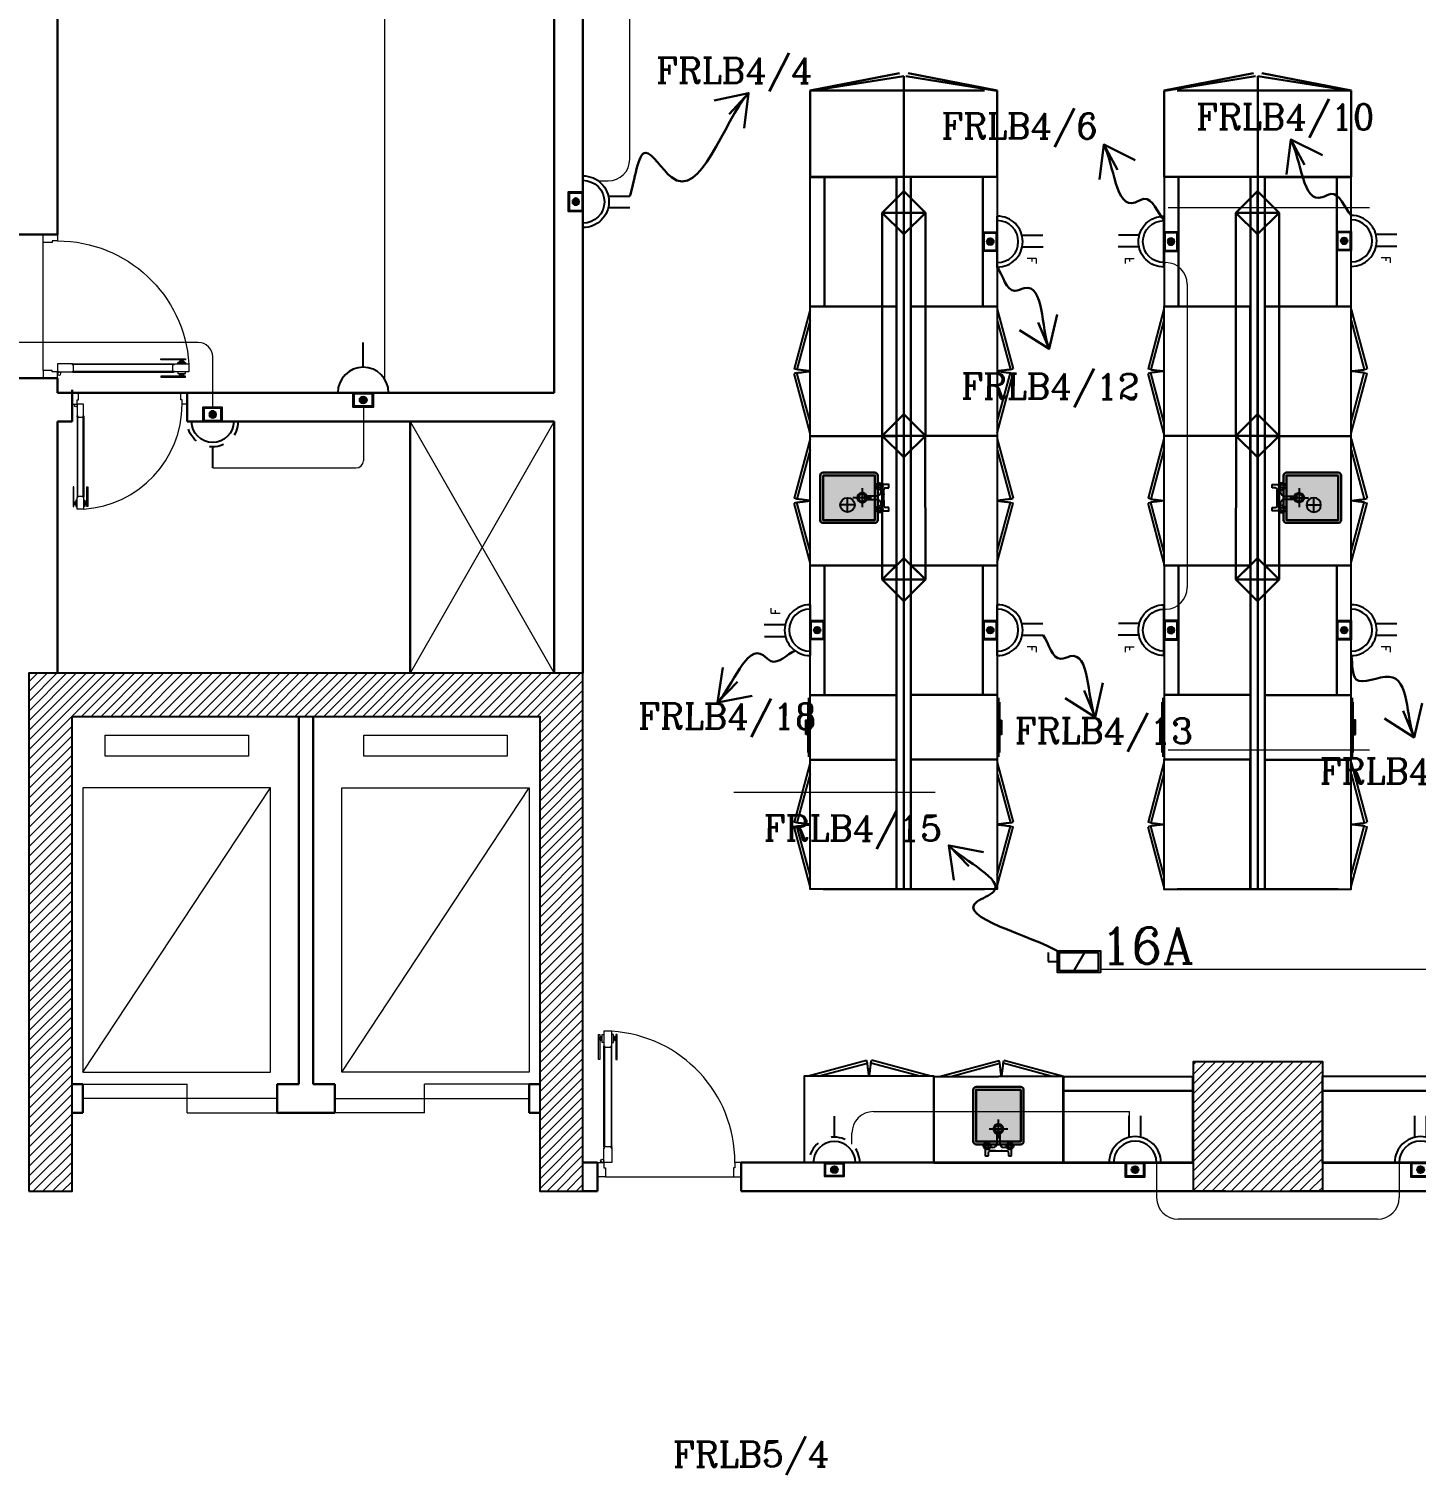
# Model space of a CAD drawing. Extents: x 1315 to 1416, y 473 to 837.
# Drawn here: x 1365.15 to 1374.78, y 785.19 to 795.24 of the extents above; entities that cross this region are included whole.
import ezdxf

# ---------------------------------------------------------------- set-up
doc = ezdxf.new("R2010")
doc.units = 0
doc.header["$MEASUREMENT"] = 0
doc.linetypes.add('ACAD_ISO02W100', pattern=[15, 12, -3])
doc.linetypes.add('DASHED', pattern=[19.05, 12.7, -6.35])
doc.layers.get('0').update_dxf_attribs({"color": 252, "linetype": 'CONTINUOUS', "lineweight": 30})
for name, color, linetype in [('-FUR', 252, 'CONTINUOUS'), ('E-SOCKETS', 6, 'CONTINUOUS'), ('LAYER8', 252, 'CONTINUOUS'), ('SAN', 252, 'CONTINUOUS'), ('WIRING', 4, 'CONTINUOUS')]:
    doc.layers.add(name, color=color, linetype=linetype)
for name, color, linetype, lineweight in [('Column', 252, 'CONTINUOUS', 25), ('DOOR', 252, 'CONTINUOUS', 9), ('elev', 252, 'CONTINUOUS', 9), ('hatch', 252, 'CONTINUOUS', 9), ('PLAN-ELEV', 252, 'CONTINUOUS', 5), ('R-SWTS-DET1', 252, 'CONTINUOUS', 5), ('Socket', 3, 'CONTINUOUS', 15), ('Wall', 252, 'CONTINUOUS', 30), ('WIRRING', 3, 'CONTINUOUS', 5)]:
    doc.layers.add(name, color=color, linetype=linetype, lineweight=lineweight)
doc.styles.add('ARIAL', font='arial.ttf')
doc.styles.add('E80', font='romanc.shx')
doc.dimstyles.new('DIM-100-IN', dxfattribs={"dimtxt": 0.22, "dimasz": 0.1, "dimexe": 0.15, "dimexo": 0.15, "dimgap": 0, "dimtad": 0, "dimrnd": 0.05, "dimzin": 1, "dimdsep": 46, "dimtxsty": 'ARIAL', "dimblk": 'DOT', "dimcen": 0.2, "dimclrd": 256, "dimclre": 256, "dimclrt": 23, "dimadec": 0, "dimazin": 0, "dimtfac": 1, "dimtmove": 2, "dimatfit": 2, "dimldrblk": 'OPEN90', "dimfxl": 0.15, "dimfxlon": 1, "dimtolj": 1, "dimtzin": 0, "dimlwe": -1, "dimarcsym": 0})

# ---------------------------------------------------------------- blocks, each defined once
blk = doc.blocks.new('d8')
at = {"layer": 'DOOR'}
for p, q in [((32.119, -112.748), (32.119, -112.048)), ((32.124, -112.048), (32.124, -112.748)), ((32.171, -112.048), (32.171, -112.748)), ((32.176, -112.748), (32.176, -112.048)), ((32.131, -112.954), (33.02, -112.954))]:
    blk.add_line(p, q, dxfattribs=at)
for points in [[(32.124, -112.043), (32.124, -112.054), (32.171, -112.054), (32.171, -112.043), (32.176, -112.043), (32.176, -111.943), (32.176, -111.943), (32.12, -111.943), (32.12, -112.043)], [(32.092, -112.137), (32.084, -112.137), (32.084, -111.965), (32.092, -111.965)], [(32.103, -111.983), (32.097, -111.983), (32.097, -112.003), (32.103, -112.003)], [(32.192, -111.983), (32.199, -111.983), (32.199, -112.003), (32.192, -112.003)], [(32.204, -112.137), (32.212, -112.137), (32.212, -111.965), (32.204, -111.965)], [(32.124, -112.754), (32.124, -112.743), (32.171, -112.743), (32.171, -112.754), (32.176, -112.754), (32.176, -112.854), (32.176, -112.854), (32.12, -112.854), (32.12, -112.754)], [(32.076, -112.954), (32.076, -112.854), (32.12, -112.854), (32.12, -112.892), (32.131, -112.892), (32.131, -112.954)], [(33.076, -112.954), (33.076, -112.854), (33.031, -112.854), (33.031, -112.892), (33.02, -112.892), (33.02, -112.954)]]:
    blk.add_lwpolyline(points, close=True, dxfattribs=at)
for points in [[(32.092, -111.983, -1), (32.097, -111.983), (32.097, -111.983), (32.097, -112.003), (32.097, -112.003, -1), (32.092, -112.003), (32.092, -112.003)], [(32.124, -112.053), (32.124, -112.053, -1), (32.124, -112.043)], [(32.171, -112.053), (32.171, -112.053, 1), (32.171, -112.043)], [(32.204, -111.983, 1), (32.199, -111.983), (32.199, -111.983), (32.199, -112.003), (32.199, -112.003, 1), (32.204, -112.003), (32.204, -112.003)], [(32.124, -112.743), (32.124, -112.743, 1), (32.124, -112.753)], [(32.171, -112.743), (32.171, -112.743, -1), (32.171, -112.753)]]:
    blk.add_lwpolyline(points, format="xyb", close=True, dxfattribs=at)
for points in [[(32.109, -112.01), (32.103, -112.01), (32.103, -111.976), (32.109, -111.976)], [(32.12, -112.02), (32.109, -112.02), (32.109, -111.965), (32.12, -111.965)], [(32.176, -112.02), (32.187, -112.02), (32.187, -111.965), (32.176, -111.965)], [(32.187, -112.01), (32.192, -112.01), (32.192, -111.976), (32.187, -111.976)]]:
    blk.add_lwpolyline(points, dxfattribs=at)
blk.add_circle((32.109, -112.843), 0.0111, dxfattribs=at)
blk.add_arc((32.118, -112.854), 0.913, 360, 86.3977, dxfattribs=at)
blk = doc.blocks.new('d3')
at = {"layer": 'DOOR'}
for p, q in [((45.662, -61.505), (45.662, -60.806)), ((45.667, -60.806), (45.667, -61.505)), ((45.714, -60.806), (45.714, -61.505)), ((45.719, -61.505), (45.719, -60.806)), ((45.674, -61.711), (46.563, -61.711))]:
    blk.add_line(p, q, dxfattribs=at)
for points in [[(45.667, -60.8), (45.667, -60.811), (45.714, -60.811), (45.714, -60.8), (45.718, -60.8), (45.718, -60.7), (45.718, -60.7), (45.663, -60.7), (45.663, -60.8)], [(45.634, -60.895), (45.626, -60.895), (45.626, -60.722), (45.634, -60.722)], [(45.646, -60.74), (45.64, -60.74), (45.64, -60.76), (45.646, -60.76)], [(45.735, -60.74), (45.741, -60.74), (45.741, -60.76), (45.735, -60.76)], [(45.747, -60.895), (45.755, -60.895), (45.755, -60.722), (45.747, -60.722)], [(45.667, -61.511), (45.667, -61.5), (45.714, -61.5), (45.714, -61.511), (45.718, -61.511), (45.718, -61.611), (45.718, -61.611), (45.663, -61.611), (45.663, -61.511)], [(45.618, -61.711), (45.618, -61.611), (45.663, -61.611), (45.663, -61.649), (45.674, -61.649), (45.674, -61.711)], [(46.618, -61.711), (46.618, -61.611), (46.574, -61.611), (46.574, -61.649), (46.563, -61.649), (46.563, -61.711)]]:
    blk.add_lwpolyline(points, close=True, dxfattribs=at)
for points in [[(45.634, -60.74, -1), (45.64, -60.74), (45.64, -60.74), (45.64, -60.76), (45.64, -60.76, -1), (45.634, -60.76), (45.634, -60.76)], [(45.667, -60.81), (45.667, -60.81, -1), (45.667, -60.801)], [(45.714, -60.81), (45.714, -60.81, 1), (45.714, -60.801)], [(45.747, -60.74, 1), (45.741, -60.74), (45.741, -60.74), (45.741, -60.76), (45.741, -60.76, 1), (45.747, -60.76), (45.747, -60.76)], [(45.667, -61.5), (45.667, -61.5, 1), (45.667, -61.51)], [(45.714, -61.5), (45.714, -61.5, -1), (45.714, -61.51)]]:
    blk.add_lwpolyline(points, format="xyb", close=True, dxfattribs=at)
for points in [[(45.652, -60.767), (45.646, -60.767), (45.646, -60.733), (45.652, -60.733)], [(45.663, -60.778), (45.652, -60.778), (45.652, -60.722), (45.663, -60.722)], [(45.718, -60.778), (45.729, -60.778), (45.729, -60.722), (45.718, -60.722)], [(45.729, -60.767), (45.735, -60.767), (45.735, -60.733), (45.729, -60.733)]]:
    blk.add_lwpolyline(points, dxfattribs=at)
blk.add_circle((45.652, -61.6), 0.0111, dxfattribs=at)
blk.add_arc((45.661, -61.611), 0.913, 360, 86.3977, dxfattribs=at)
blk = doc.blocks.new('ba7es')
at = {"layer": '-FUR', "linetype": 'ACAD_ISO02W100'}
blk.add_line((1323.89, 576.658), (1322.99, 576.658), dxfattribs=at)
for p, q in [((1323.89, 577.258), (1322.99, 577.258)), ((1322.99, 577.258), (1322.99, 576.658)), ((1323.89, 576.658), (1323.89, 577.258)), ((1322.99, 576.658), (1322.99, 576.758)), ((1322.99, 576.758), (1323.89, 576.758))]:
    blk.add_line(p, q)
blk = doc.blocks.new('YY5Y5')
at = {"layer": 'SAN', "color": 1}
for p, q in [((433.83, 542.04), (433.83, 538.56)), ((435.73, 542.41), (434.2, 542.41)), ((435.73, 540.55), (435.73, 542.41)), ((447.16, 542.41), (447.16, 540.55)), ((448.69, 542.41), (447.16, 542.41)), ((449.07, 538.56), (449.07, 542.04)), ((434.16, 537.56), (433.7, 538.02)), ((434.16, 536.15), (433.7, 535.69)), ((435.58, 537.56), (436.04, 538.02)), ((435.58, 536.15), (436.04, 535.69)), ((436.72, 537.65), (438.25, 537.65)), ((446.18, 539.55), (436.73, 539.55)), ((440.5, 535.4), (440.5, 528.74)), ((442.4, 528.74), (442.4, 535.4)), ((443.04, 539.55), (446.16, 539.55)), ((444.65, 537.65), (446.18, 537.65)), ((447.32, 537.56), (446.86, 538.02)), ((447.32, 536.15), (446.86, 535.69)), ((448.74, 537.56), (449.2, 538.02)), ((448.74, 536.15), (449.2, 535.69)), ((440.87, 528.36), (442.03, 528.36))]:
    blk.add_line(p, q, dxfattribs=at)
at = {"layer": 'SAN', "color": 1, "linetype": 'Continuous'}
blk.add_line((439.23, 539.55), (439.86, 539.55), dxfattribs=at)
at = {"layer": 'SAN', "color": 2, "linetype": 'DASHED'}
for points in [[(441.45, 532.42), (441.45, 521.63)], [(436.06, 527.03), (446.84, 527.03)]]:
    blk.add_lwpolyline(points, dxfattribs=at)
at = {"layer": 'SAN', "color": 1}
for centre, radius in [((434.87, 536.85), 2), ((434.87, 536.85), 1), ((434.87, 536.85), 0.8), ((448.03, 536.85), 2), ((448.03, 536.85), 1), ((448.03, 536.85), 0.8)]:
    blk.add_circle(centre, radius, dxfattribs=at)
for centre, radius, start, end in [((434.2, 542.04), 0.375, 90, 180), ((436.73, 540.55), 1, 180, 270), ((446.16, 540.55), 1, 270, 0), ((448.69, 542.04), 0.375, 0, 90), ((438.25, 535.4), 2.25, 0, 90), ((444.65, 535.4), 2.25, 90, 180), ((441.45, 527.03), 2.86, 109.43194, 70.56806), ((441.45, 527.03), 2.08, 117.27647, 62.72353), ((440.87, 528.74), 0.375, 180, 270), ((442.03, 528.74), 0.375, 270, 360)]:
    blk.add_arc(centre, radius, start, end, dxfattribs=at)
blk = doc.blocks.new('fd')
at = {"layer": '-FUR'}
h = blk.add_hatch(color=254, dxfattribs=at)
h.paths.add_polyline_path([(1322.664, 576.699), (1322.354, 576.699), (1322.354, 577.059), (1322.664, 577.059)], flags=16)
edge = h.paths.add_edge_path()
edge.add_line((1322.664, 576.679), (1322.354, 576.679))
edge.add_arc((1322.354, 576.699), 0.02, 180, 270, ccw=False)
edge.add_line((1322.334, 576.699), (1322.334, 577.059))
edge.add_arc((1322.354, 577.059), 0.02, 90, 180, ccw=False)
edge.add_line((1322.354, 577.079), (1322.664, 577.079))
edge.add_arc((1322.664, 577.059), 0.02, 0, 90, ccw=False)
edge.add_line((1322.684, 577.059), (1322.684, 576.699))
edge.add_arc((1322.664, 576.699), 0.02, -90, 0, ccw=False)
blk.add_hatch(color=253, dxfattribs=at).paths.add_polyline_path([(1322.664, 577.059), (1322.664, 576.699), (1322.354, 576.699), (1322.354, 577.059)])
h = blk.add_hatch(color=251, dxfattribs=at)
h.paths.add_polyline_path([(1322.634, 577.029), (1322.664, 577.059), (1322.664, 576.699), (1322.634, 576.729)])
h.paths.add_polyline_path([(1322.634, 576.729), (1322.664, 576.699), (1322.354, 576.699), (1322.384, 576.729)])
h = blk.add_hatch(color=252, dxfattribs=at)
h.paths.add_polyline_path([(1322.384, 577.029), (1322.354, 577.059), (1322.664, 577.059), (1322.634, 577.029)])
h.paths.add_polyline_path([(1322.384, 576.729), (1322.354, 576.699), (1322.354, 577.059), (1322.384, 577.029)])
for p, q in [((1322.478, 577.206), (1322.06, 577.206)), ((1322.478, 577.206), (1322.96, 577.206)), ((1322.06, 576.606), (1322.51, 576.606)), ((1322.96, 576.606), (1322.51, 576.606))]:
    blk.add_line(p, q, dxfattribs=at)
at = {"layer": '-FUR', "linetype": 'ACAD_ISO02W100'}
for p, q in [((1322.06, 577.206), (1322.51, 577.206)), ((1322.96, 577.206), (1322.51, 577.206)), ((1322.1, 576.606), (1322.513, 576.495)), ((1322.177, 576.606), (1322.518, 576.514)), ((1322.882, 576.606), (1322.541, 576.514)), ((1322.96, 576.606), (1322.546, 576.495)), ((1322.518, 576.514), (1322.513, 576.495)), ((1322.541, 576.514), (1322.546, 576.495))]:
    blk.add_line(p, q, dxfattribs=at)
for centre, start, end in [((1324.045, 576.373), 171.2611, 174.7069), ((1321.014, 576.373), 5.2931, 8.7389)]:
    blk.add_arc(centre, 1.533, start, end, dxfattribs=at)
for p, q in [((1322.06, 577.206), (1322.06, 576.606)), ((1322.96, 577.206), (1322.96, 576.606))]:
    blk.add_line(p, q)
blk.add_lwpolyline([(1322.664, 576.679), (1322.354, 576.679, -0.414214), (1322.334, 576.699), (1322.334, 577.059, -0.414214), (1322.354, 577.079), (1322.664, 577.079, -0.414214), (1322.684, 577.059), (1322.684, 576.699, -0.414214)], format="xyb", close=True)
blk.add_lwpolyline([(1322.664, 576.679), (1322.354, 576.679, -0.414214), (1322.334, 576.699), (1322.334, 577.059, -0.414214), (1322.354, 577.079), (1322.664, 577.079, -0.414214), (1322.684, 577.059), (1322.684, 576.699, -0.414214)], format="xyb", close=True)
blk.add_lwpolyline([(1322.664, 576.699), (1322.354, 576.699), (1322.354, 577.059), (1322.664, 577.059)], close=True)
at = {"extrusion": (0, 0, -1), "xscale": 0.0121000000000322, "yscale": 0.0121000000000322, "zscale": -0.0121}
blk.add_blockref('YY5Y5', (-1327.85, 570.595), dxfattribs=at)
blk = doc.blocks.new('juy')
blk.add_line((1322.96, 577.206), (1322.96, 576.606))
blk.add_blockref('fd', (0, 0))
blk = doc.blocks.new('5')
at = {"layer": '-FUR', "linetype": 'ACAD_ISO02W100'}
for p, q in [((41999.789, -66320.448), (42000.689, -66320.448)), ((41999.809, -66321.048), (42000.222, -66321.159)), ((41999.886, -66321.048), (42000.227, -66321.139)), ((42000.591, -66321.048), (42000.25, -66321.139)), ((42000.669, -66321.048), (42000.255, -66321.159)), ((42000.227, -66321.139), (42000.222, -66321.159)), ((42000.25, -66321.139), (42000.255, -66321.159))]:
    blk.add_line(p, q, dxfattribs=at)
at = {"layer": '-FUR'}
blk.add_lwpolyline([(41999.789, -66320.448), (42000.689, -66320.448), (42000.689, -66321.048), (41999.789, -66321.048)], close=True, dxfattribs=at)
at = {"layer": '-FUR', "linetype": 'ACAD_ISO02W100'}
for centre, start, end in [((42001.754, -66321.281), 171.2611, 174.7069), ((41998.723, -66321.281), 5.2931, 8.7389)]:
    blk.add_arc(centre, 1.533, start, end, dxfattribs=at)
blk = doc.blocks.new('3')
at = {"layer": '-FUR', "linetype": 'ACAD_ISO02W100'}
blk.add_line((41990.019, -66320.48), (41990.469, -66320.48), dxfattribs=at)
at = {"layer": '-FUR'}
for p, q in [((41990.039, -66321.09), (41990.449, -66321.09)), ((41990.069, -66321.095), (41990.419, -66321.095))]:
    blk.add_line(p, q, dxfattribs=at)
blk.add_lwpolyline([(41990.019, -66321.08), (41990.469, -66321.08), (41990.469, -66320.48), (41990.019, -66320.48)], close=True, dxfattribs=at)
at = {"layer": '-FUR', "color": 1}
blk.add_lwpolyline([(41990.194, -66321.11), (41990.294, -66321.11), (41990.294, -66321.1), (41990.194, -66321.1)], close=True, dxfattribs=at)
blk = doc.blocks.new('vfd')
at = {"layer": '-FUR'}
h = blk.add_hatch(color=254, dxfattribs=at)
h.paths.add_polyline_path([(1316.635, 565.83), (1316.635, 566.14), (1316.275, 566.14), (1316.275, 565.83)], flags=16)
edge = h.paths.add_edge_path()
edge.add_line((1316.655, 565.83), (1316.655, 566.14))
edge.add_ellipse((1316.635, 566.14), major_axis=(-0.0141, -0.0141), ratio=1, start_angle=135, end_angle=225)
edge.add_line((1316.635, 566.16), (1316.275, 566.16))
edge.add_ellipse((1316.275, 566.14), major_axis=(-0.0141, -0.0141), ratio=1, start_angle=225, end_angle=315)
edge.add_line((1316.255, 566.14), (1316.255, 565.83))
edge.add_ellipse((1316.275, 565.83), major_axis=(0.0141, -0.0141), ratio=1, start_angle=225, end_angle=315)
edge.add_line((1316.275, 565.81), (1316.635, 565.81))
edge.add_ellipse((1316.635, 565.83), major_axis=(0.0141, -0.0141), ratio=1, start_angle=-45, end_angle=45)
blk.add_hatch(color=253, dxfattribs=at).paths.add_polyline_path([(1316.275, 565.83), (1316.635, 565.83), (1316.635, 566.14), (1316.275, 566.14)])
h = blk.add_hatch(color=251, dxfattribs=at)
h.paths.add_polyline_path([(1316.305, 565.86), (1316.275, 565.83), (1316.635, 565.83), (1316.605, 565.86)])
h.paths.add_polyline_path([(1316.605, 565.86), (1316.635, 565.83), (1316.635, 566.14), (1316.605, 566.11)])
h = blk.add_hatch(color=252, dxfattribs=at)
h.paths.add_polyline_path([(1316.305, 566.11), (1316.275, 566.14), (1316.275, 565.83), (1316.305, 565.86)])
h.paths.add_polyline_path([(1316.605, 566.11), (1316.635, 566.14), (1316.275, 566.14), (1316.305, 566.11)])
blk.add_lwpolyline([(1316.655, 565.83), (1316.655, 566.14, 0.414214), (1316.635, 566.16), (1316.275, 566.16, 0.414214), (1316.255, 566.14), (1316.255, 565.83, 0.414214), (1316.275, 565.81), (1316.635, 565.81, 0.414214)], format="xyb", close=True)
blk.add_lwpolyline([(1316.655, 565.83), (1316.655, 566.14, 0.414214), (1316.635, 566.16), (1316.275, 566.16, 0.414214), (1316.255, 566.14), (1316.255, 565.83, 0.414214), (1316.275, 565.81), (1316.635, 565.81, 0.414214)], format="xyb", close=True)
blk.add_lwpolyline([(1316.635, 565.83), (1316.635, 566.14), (1316.275, 566.14), (1316.275, 565.83)], close=True)
at = {"layer": 'LAYER8'}
for p, q in [((1316.415, 566.035), (1316.515, 566.035)), ((1316.465, 566.085), (1316.465, 565.985))]:
    blk.add_line(p, q, dxfattribs=at)
blk.add_circle((1316.465, 566.035), 0.05, dxfattribs=at)
at = {"xscale": 0.0121, "yscale": 0.0121, "zscale": 0.0121, "rotation": 89.99999999999997}
blk.add_blockref('YY5Y5', (1322.74, 560.643), dxfattribs=at)
blk = doc.blocks.new('LAB1')
for p, q in [((991.759, 477.267), (992.879, 477.267)), ((992.269, 477.267), (992.369, 477.267)), ((992.269, 477.267), (992.269, 472.665)), ((992.319, 477.267), (992.319, 471.649)), ((992.369, 472.666), (992.369, 477.267)), ((995.338, 477.267), (994.218, 477.267)), ((994.828, 477.267), (994.728, 477.267)), ((994.728, 472.666), (994.728, 477.267)), ((994.778, 477.267), (994.778, 471.649)), ((994.828, 477.267), (994.828, 472.665)), ((992.319, 475.266), (992.169, 475.116)), ((992.319, 475.266), (992.169, 475.116)), ((992.169, 475.116), (992.269, 475.215)), ((992.469, 475.116), (992.319, 475.266)), ((992.319, 475.116), (992.319, 475.266)), ((992.469, 475.116), (992.319, 475.266)), ((992.369, 475.216), (992.469, 475.116)), ((994.627, 475.116), (994.777, 475.266)), ((994.627, 475.116), (994.777, 475.266)), ((994.728, 475.216), (994.627, 475.116)), ((994.777, 475.266), (994.927, 475.116)), ((994.777, 475.116), (994.777, 475.266)), ((994.777, 475.266), (994.927, 475.116)), ((994.927, 475.116), (994.828, 475.215)), ((992.169, 475.116), (992.469, 475.116)), ((992.319, 474.966), (992.169, 475.116)), ((992.169, 475.116), (992.469, 475.116)), ((992.319, 475.116), (992.169, 475.116)), ((992.169, 475.116), (992.319, 475.116)), ((992.169, 475.116), (992.469, 475.116)), ((992.319, 474.966), (992.169, 475.116)), ((992.169, 474.116), (992.169, 475.116)), ((992.169, 475.116), (992.469, 475.116)), ((992.269, 475.016), (992.169, 475.116)), ((992.469, 475.116), (992.319, 474.966)), ((992.319, 474.266), (992.319, 475.116)), ((992.319, 475.116), (992.469, 475.116)), ((992.319, 475.116), (992.319, 474.966)), ((992.469, 475.116), (992.319, 474.966)), ((992.371, 475.017), (992.469, 475.116)), ((992.469, 475.116), (992.467, 474.117)), ((994.927, 475.116), (994.627, 475.116)), ((994.927, 475.116), (994.627, 475.116)), ((994.627, 475.116), (994.777, 474.966)), ((994.777, 475.116), (994.627, 475.116)), ((994.927, 475.116), (994.627, 475.116)), ((994.627, 475.116), (994.777, 474.966)), ((994.927, 475.116), (994.627, 475.116)), ((994.627, 475.116), (994.629, 474.117)), ((994.726, 475.017), (994.627, 475.116)), ((994.777, 474.966), (994.927, 475.116)), ((994.777, 474.266), (994.777, 475.116)), ((994.777, 475.116), (994.927, 475.116)), ((994.927, 475.116), (994.777, 475.116)), ((994.777, 475.116), (994.777, 474.966)), ((994.777, 474.966), (994.927, 475.116)), ((994.828, 475.016), (994.927, 475.116)), ((994.927, 474.116), (994.927, 475.116)), ((992.319, 474.266), (992.169, 474.116)), ((992.319, 474.116), (992.319, 474.266)), ((992.469, 474.116), (992.319, 474.266)), ((994.627, 474.116), (994.777, 474.266)), ((994.777, 474.116), (994.777, 474.266)), ((994.777, 474.266), (994.927, 474.116)), ((992.469, 474.116), (992.169, 474.116)), ((992.319, 473.966), (992.169, 474.116)), ((992.169, 474.116), (992.469, 474.116)), ((992.169, 472.566), (992.169, 474.116)), ((992.369, 474.117), (992.319, 474.117)), ((992.319, 474.116), (992.319, 473.966)), ((992.319, 473.966), (992.469, 474.116)), ((992.319, 474.116), (992.319, 472.416)), ((992.469, 474.116), (992.469, 472.566)), ((994.627, 474.116), (994.927, 474.116)), ((994.777, 473.966), (994.627, 474.116)), ((994.927, 474.116), (994.627, 474.116)), ((994.627, 474.116), (994.627, 472.566)), ((994.728, 474.117), (994.778, 474.117)), ((994.777, 474.116), (994.777, 473.966)), ((994.777, 473.966), (994.927, 474.116)), ((994.777, 474.116), (994.777, 472.416)), ((994.927, 472.566), (994.927, 474.116)), ((992.319, 472.716), (992.319, 473.566)), ((994.777, 472.716), (994.777, 473.566)), ((992.319, 472.716), (992.169, 472.566)), ((992.319, 472.566), (992.319, 472.716)), ((992.469, 472.566), (992.319, 472.716)), ((994.627, 472.566), (994.777, 472.716)), ((994.777, 472.566), (994.777, 472.716)), ((994.777, 472.716), (994.927, 472.566)), ((992.469, 472.566), (992.169, 472.566)), ((992.319, 472.416), (992.169, 472.566)), ((992.169, 472.566), (992.469, 472.566)), ((992.319, 472.566), (992.319, 472.416)), ((992.319, 472.416), (992.469, 472.566)), ((994.627, 472.566), (994.927, 472.566)), ((994.777, 472.416), (994.627, 472.566)), ((994.927, 472.566), (994.627, 472.566)), ((994.777, 472.566), (994.777, 472.416)), ((994.777, 472.416), (994.927, 472.566)), ((991.669, 472.317), (991.669, 471.717)), ((991.669, 472.317), (992.969, 472.317)), ((992.969, 471.717), (992.969, 472.317)), ((995.428, 472.317), (994.128, 472.317)), ((994.128, 471.717), (994.128, 472.317)), ((995.428, 472.317), (995.428, 471.717)), ((991.669, 471.717), (992.319, 471.717)), ((991.669, 471.717), (992.289, 471.597)), ((991.669, 471.717), (991.689, 471.717)), ((991.689, 471.717), (992.319, 471.617)), ((991.759, 471.717), (992.879, 471.717)), ((992.319, 471.717), (992.319, 471.617)), ((992.949, 471.717), (992.334, 471.617)), ((992.969, 471.717), (992.349, 471.597)), ((992.969, 471.717), (992.949, 471.717)), ((994.128, 471.717), (994.748, 471.597)), ((994.128, 471.717), (994.148, 471.717)), ((994.148, 471.717), (994.763, 471.617)), ((995.338, 471.717), (994.218, 471.717)), ((995.428, 471.717), (994.778, 471.717)), ((994.778, 471.717), (994.778, 471.617)), ((995.408, 471.717), (994.778, 471.617)), ((995.428, 471.717), (994.808, 471.597)), ((995.428, 471.717), (995.408, 471.717))]:
    blk.add_line(p, q)
for name, p in [('5', (-41008.161, 66799.615)), ('juy', (-329.532, -98.038)), ('ba7es', (-327.762, -98.09)), ('vfd', (-321.297, -91.438))]:
    blk.add_blockref(name, p)
at = {"xscale": -1}
for name, p in [('ba7es', (2317.317, -98.09)), ('vfd', (2308.393, -91.438))]:
    blk.add_blockref(name, p, dxfattribs=at)
for name, p, rotation in [('5', (67312.716, -41523.421), 270), ('5', (-65328.079, 42477.056), 90), ('3', (67315.208, -41514.102), 270), ('3', (-65325.653, 42466.387), 90), ('ba7es', (415.011, -847.972), 270), ('ba7es', (1569.626, 1798.907), 90), ('5', (67312.716, -41525.671), 270), ('5', (-65328.079, 42474.806), 90), ('5', (67312.716, -41526.571), 270), ('5', (-65328.079, 42473.906), 90), ('ba7es', (415.011, -850.672), 270), ('ba7es', (1569.626, 1796.207), 90)]:
    blk.add_blockref(name, p, dxfattribs=dict(at, rotation=rotation))
for name, p, rotation in [('5', (67315.175, 42477.056), 270), ('5', (-65325.62, -41523.421), 90), ('3', (67312.749, 42466.387), 270), ('3', (-65328.112, -41514.102), 90), ('ba7es', (417.47, 1798.907), 270), ('ba7es', (1572.085, -847.972), 90), ('5', (67315.175, 42474.806), 270), ('5', (-65325.62, -41525.671), 90), ('5', (67315.175, 42473.906), 270), ('5', (-65325.62, -41526.571), 90), ('ba7es', (417.47, 1796.207), 270), ('ba7es', (1572.085, -850.672), 90)]:
    blk.add_blockref(name, p, dxfattribs=dict(rotation=rotation))
blk = doc.blocks.new('DOPLEX SOCKET WP')
at = {"layer": 'E-SOCKETS'}
blk.add_hatch(color=2, dxfattribs=at).paths.add_polyline_path([(48.253, -124.291, -1), (48.301, -124.291, -1)])
at = {"layer": 'E-SOCKETS', "color": 2}
for p, q in [((48.237, -124.065), (48.237, -123.916)), ((48.317, -124.065), (48.317, -123.916)), ((48.097, -124.241), (48.458, -124.241)), ((48.103, -124.241), (48.452, -124.241))]:
    blk.add_line(p, q, dxfattribs=at)
for points in [[(48.345, -124.241), (48.209, -124.241), (48.209, -124.341), (48.345, -124.341)], [(48.339, -124.247), (48.215, -124.247), (48.215, -124.334), (48.339, -124.334)]]:
    blk.add_lwpolyline(points, close=True, dxfattribs=at)
blk.add_circle((48.277, -124.291), 0.0239, dxfattribs=at)
at = {"layer": 'E-SOCKETS', "color": 7, "linetype": 'DASHED'}
blk.add_arc((48.277, -124.241), 0.18, 0, 180, dxfattribs=at)
at = {"layer": 'E-SOCKETS', "color": 2}
blk.add_arc((48.277, -124.241), 0.149, 0, 180, dxfattribs=at)
blk = doc.blocks.new('_Dot')
at = {"color": 0, "linetype": 'ByBlock', "lineweight": -2}
blk.add_line((-0.5, 0), (-1, 0), dxfattribs=at)
at = {"color": 0, "linetype": 'ByBlock', "const_width": 0.5}
blk.add_lwpolyline([(-0.25, 0, 1), (0.25, 0, 1)], format="xyb", close=True, dxfattribs=at)
blk = doc.blocks.new('220v wp')
at = {"layer": 'E-SOCKETS'}
blk.add_hatch(color=2, dxfattribs=at).paths.add_polyline_path([(384917, 119867, 1), (384851, 119867, 1)])
at = {"layer": 'E-SOCKETS', "color": 2}
for p, q in [((384884, 120186), (384884, 120393)), ((385134, 119936), (384634, 119936)), ((385126, 119936), (384642, 119936))]:
    blk.add_line(p, q, dxfattribs=at)
for points in [[(384789, 119936), (384978, 119936), (384978, 119798), (384789, 119798)], [(384798, 119927), (384969, 119927), (384969, 119807), (384798, 119807)]]:
    blk.add_lwpolyline(points, close=True, dxfattribs=at)
blk.add_circle((384884, 119867), 33.1, dxfattribs=at)
at = {"layer": 'E-SOCKETS', "color": 7, "linetype": 'DASHED'}
blk.add_arc((384884, 119936), 250, 0, 180, dxfattribs=at)
at = {"layer": 'E-SOCKETS', "color": 2}
blk.add_arc((384884, 119936), 207, 0, 180, dxfattribs=at)
blk = doc.blocks.new('DOUBLEX SOCKET FLOOR MOUNTED')
at = {"layer": 'E-SOCKETS'}
blk.add_hatch(color=2, dxfattribs=at).paths.add_polyline_path([(-93.231, -55.905, 1), (-93.278, -55.905, 1)])
at = {"layer": 'E-SOCKETS', "color": 2}
for p, q in [((-93.301, -55.686), (-93.301, -55.54)), ((-93.219, -55.684), (-93.219, -55.538)), ((-93.078, -55.856), (-93.431, -55.856))]:
    blk.add_line(p, q, dxfattribs=at)
for points in [[(-93.321, -55.856), (-93.188, -55.856), (-93.188, -55.954), (-93.321, -55.954)], [(-93.315, -55.863), (-93.194, -55.863), (-93.194, -55.948), (-93.315, -55.948)]]:
    blk.add_lwpolyline(points, close=True, dxfattribs=at)
blk.add_circle((-93.255, -55.905), 0.0234, dxfattribs=at)
at = {"layer": 'E-SOCKETS', "color": 7, "linetype": 'DASHED'}
blk.add_arc((-93.255, -55.856), 0.177, 0, 180, dxfattribs=at)
at = {"layer": 'E-SOCKETS', "color": 2}
blk.add_arc((-93.255, -55.856), 0.146, 0, 180, dxfattribs=at)
at = {"layer": 'WIRING', "color": 1, "extrusion": (5.9614e-05, -0.021173, 0.999776), "style": 'E80'}
blk.add_text('F', height=0.063, dxfattribs=at).set_placement((-93.305, -55.374, 1.173))
blk = doc.blocks.new('220v outlet')
at = {"layer": 'E-SOCKETS'}
blk.add_hatch(color=2, dxfattribs=at).paths.add_polyline_path([(100.561, -42.975, 1), (100.464, -42.975, 1)])
at = {"layer": 'E-SOCKETS', "color": 2}
for p, q in [((100.512, -42.52), (100.512, -42.175)), ((100.866, -42.874), (100.159, -42.874)), ((100.866, -42.874), (100.159, -42.874))]:
    blk.add_line(p, q, dxfattribs=at)
for points in [[(100.374, -42.874), (100.651, -42.874), (100.651, -43.077), (100.374, -43.077)], [(100.387, -42.887), (100.638, -42.887), (100.638, -43.063), (100.387, -43.063)]]:
    blk.add_lwpolyline(points, close=True, dxfattribs=at)
blk.add_circle((100.512, -42.975), 0.0484, dxfattribs=at)
blk.add_arc((100.512, -42.874), 0.353, 0, 180, dxfattribs=at)
blk = doc.blocks.new('LOAD BREAK SWITCH IP')
at = {"layer": 'E-SOCKETS', "color": 6}
for p, q in [((1958.319, -128.137), (1958.319, -128.267)), ((1958.479, -128.137), (1959.031, -128.137)), ((1958.479, -128.398), (1958.479, -128.137)), ((1959.031, -128.398), (1959.031, -128.137)), ((1958.319, -128.267), (1958.479, -128.267)), ((1959.031, -128.398), (1958.479, -128.398))]:
    blk.add_line(p, q, dxfattribs=at)
at = {"layer": 'E-SOCKETS', "color": 3}
blk.add_line((1958.83, -128.137), (1958.68, -128.398), dxfattribs=at)
at = {"layer": 'E-SOCKETS', "color": 7}
blk.add_lwpolyline([(1958.451, -128.118), (1959.059, -128.118), (1959.059, -128.424), (1958.451, -128.424)], close=True, dxfattribs=at)
blk = doc.blocks.new('F.CC IP DIS SWITCH')
at = {"layer": 'Socket', "color": 3, "linetype": 'Continuous', "xscale": 0.4899999999999807, "yscale": 0.4899999999999807, "zscale": 0.4899999999999807, "rotation": 90}
blk.add_blockref('LOAD BREAK SWITCH IP', (1308.565, -154.642), dxfattribs=at)

msp = doc.modelspace()

# ---------------------------------------------------------------- hatches: boundary and pattern name
at = {"layer": 'hatch'}
h = msp.add_hatch(dxfattribs=at)
h.set_pattern_fill('ANSI31', color=256, scale=0.015, style=0)
h.set_pattern_definition([(45, (1560.84348, 459.63788), (-0.0336759605, 0.0336759605), [])])
h.paths.add_polyline_path([(1365.146, 787.16), (1365.446, 787.16), (1365.446, 790.46), (1368.696, 790.46), (1368.696, 787.161), (1368.996, 787.161), (1368.996, 790.76), (1365.146, 790.76)])
h = msp.add_hatch(dxfattribs=at)
h.set_pattern_fill('ANSI31', color=256, scale=0.015, style=0)
h.set_pattern_definition([(45, (1600.66848, 464.93788), (-0.0336759605, 0.0336759605), [])])
h.paths.add_polyline_path([(1373.236, 787.16), (1374.136, 787.16), (1374.136, 788.06), (1373.236, 788.06)])

# ---------------------------------------------------------------- linework, layer by layer
at = {"layer": 'Column'}
msp.add_lwpolyline([(1365.146, 787.16), (1365.446, 787.16), (1365.446, 790.46), (1368.696, 790.46), (1368.696, 787.161), (1368.996, 787.161), (1368.996, 790.76), (1365.146, 790.76), (1365.146, 787.16)], dxfattribs=at)
msp.add_lwpolyline([(1365.146, 787.16), (1365.446, 787.16), (1365.446, 790.46), (1368.696, 790.46), (1368.696, 787.161), (1368.996, 787.161), (1368.996, 790.76), (1365.146, 790.76), (1365.146, 787.16)], dxfattribs=at)
msp.add_lwpolyline([(1373.236, 787.16), (1374.136, 787.16), (1374.136, 788.06), (1373.236, 788.06)], close=True, dxfattribs=at)
at = {"layer": 'DOOR'}
for p, q in [((1365.491, 792.71), (1366.202, 792.71)), ((1365.481, 792.546), (1365.481, 791.986)), ((1365.485, 791.986), (1365.485, 792.546)), ((1365.523, 791.986), (1365.523, 792.546)), ((1365.527, 792.546), (1365.527, 791.986))]:
    msp.add_line(p, q, dxfattribs=at)
for points in [[(1365.446, 792.71), (1365.446, 792.63), (1365.482, 792.63), (1365.482, 792.66), (1365.491, 792.66), (1365.491, 792.71)], [(1366.246, 792.71), (1366.246, 792.63), (1366.211, 792.63), (1366.211, 792.66), (1366.202, 792.66), (1366.202, 792.71)], [(1365.485, 792.55), (1365.485, 792.541), (1365.523, 792.541), (1365.523, 792.55), (1365.526, 792.55), (1365.526, 792.63), (1365.526, 792.63), (1365.482, 792.63), (1365.482, 792.55)], [(1365.459, 792.057), (1365.453, 792.057), (1365.453, 791.919), (1365.459, 791.919)], [(1365.549, 792.057), (1365.555, 792.057), (1365.555, 791.919), (1365.549, 791.919)], [(1365.485, 791.981), (1365.485, 791.99), (1365.523, 791.99), (1365.523, 791.981), (1365.526, 791.981), (1365.526, 791.901), (1365.526, 791.901), (1365.482, 791.901), (1365.482, 791.981)], [(1365.469, 791.933), (1365.463, 791.933), (1365.463, 791.949), (1365.469, 791.949)], [(1365.54, 791.933), (1365.545, 791.933), (1365.545, 791.949), (1365.54, 791.949)]]:
    msp.add_lwpolyline(points, close=True, dxfattribs=at)
for points in [[(1365.485, 792.542), (1365.485, 792.542, -1), (1365.485, 792.55)], [(1365.523, 792.542), (1365.523, 792.542, 1), (1365.523, 792.55)], [(1365.459, 791.933, 1), (1365.463, 791.933), (1365.463, 791.933), (1365.463, 791.949), (1365.463, 791.949, 1), (1365.459, 791.949), (1365.459, 791.949)], [(1365.485, 791.99), (1365.485, 791.99, 1), (1365.485, 791.982)], [(1365.523, 791.99), (1365.523, 791.99, -1), (1365.523, 791.982)], [(1365.549, 791.933, -1), (1365.545, 791.933), (1365.545, 791.933), (1365.545, 791.949), (1365.545, 791.949, -1), (1365.549, 791.949), (1365.549, 791.949)]]:
    msp.add_lwpolyline(points, format="xyb", close=True, dxfattribs=at)
for points in [[(1365.473, 791.955), (1365.469, 791.955), (1365.469, 791.928), (1365.473, 791.928)], [(1365.482, 791.963), (1365.473, 791.963), (1365.473, 791.919), (1365.482, 791.919)], [(1365.526, 791.963), (1365.535, 791.963), (1365.535, 791.919), (1365.526, 791.919)], [(1365.535, 791.955), (1365.54, 791.955), (1365.54, 791.928), (1365.535, 791.928)]]:
    msp.add_lwpolyline(points, dxfattribs=at)
msp.add_circle((1365.473, 792.621), 0.00889, dxfattribs=at)
msp.add_arc((1365.48, 792.63), 0.73, 273.6023, 0, dxfattribs=at)
at = {"layer": 'elev', "color": 251, "linetype": 'Continuous'}
for p, q in [((1374.462, 793.995), (1373.062, 793.995)), ((1374.462, 790.226), (1373.062, 790.226)), ((1371.444, 789.931), (1370.044, 789.931))]:
    msp.add_line(p, q, dxfattribs=at)
at = {"layer": 'hatch', "linetype": 'Continuous'}
for p, q in [((1368.796, 792.51), (1367.796, 790.76)), ((1367.796, 792.51), (1368.796, 790.76)), ((1365.521, 787.905), (1366.246, 787.905)), ((1366.246, 787.705), (1366.246, 787.905)), ((1368.621, 787.905), (1367.896, 787.905)), ((1367.896, 787.705), (1367.896, 787.905)), ((1366.871, 787.805), (1365.521, 787.805)), ((1367.271, 787.805), (1368.621, 787.805)), ((1366.246, 787.705), (1366.871, 787.705)), ((1367.896, 787.705), (1367.271, 787.705))]:
    msp.add_line(p, q, dxfattribs=at)
at = {"layer": 'PLAN-ELEV'}
for p, q in [((1365.522, 787.989), (1366.825, 789.965)), ((1367.32, 787.989), (1368.623, 789.965))]:
    msp.add_line(p, q, dxfattribs=at)
for points in [[(1365.676, 790.33), (1366.671, 790.33), (1366.671, 790.184), (1365.676, 790.184)], [(1367.474, 790.33), (1368.469, 790.33), (1368.469, 790.184), (1367.474, 790.184)], [(1365.522, 787.989), (1366.825, 787.989), (1366.825, 789.965), (1365.522, 789.965)]]:
    msp.add_lwpolyline(points, close=True, dxfattribs=at)
msp.add_lwpolyline([(1368.546, 787.989), (1367.32, 787.989), (1367.32, 789.965), (1368.623, 789.965), (1368.623, 787.989), (1368.546, 787.989)], dxfattribs=at)
at = {"layer": 'Wall', "linetype": 'Continuous'}
for p, q in [((1365.346, 796.21), (1365.346, 793.81)), ((1368.796, 792.71), (1368.796, 795.91)), ((1368.996, 790.76), (1368.996, 795.91)), ((1365.346, 793.81), (1364.926, 793.81)), ((1365.346, 792.71), (1368.796, 792.71)), ((1365.446, 792.73), (1365.446, 792.51)), ((1366.246, 792.71), (1366.246, 792.51)), ((1365.346, 792.51), (1365.446, 792.51)), ((1366.246, 792.51), (1368.796, 792.51)), ((1368.796, 790.76), (1368.796, 792.51)), ((1367.021, 787.905), (1367.021, 790.46)), ((1367.121, 787.905), (1367.121, 790.46)), ((1365.521, 787.905), (1365.446, 787.905)), ((1365.521, 787.905), (1365.521, 787.705)), ((1366.871, 787.905), (1366.871, 787.705)), ((1367.021, 787.905), (1366.871, 787.905)), ((1367.271, 787.905), (1367.121, 787.905)), ((1367.271, 787.905), (1367.271, 787.705)), ((1368.621, 787.905), (1368.621, 787.705)), ((1368.621, 787.905), (1368.696, 787.905)), ((1365.521, 787.705), (1365.446, 787.705)), ((1367.271, 787.705), (1366.871, 787.705)), ((1368.621, 787.705), (1368.696, 787.705)), ((1369.096, 787.361), (1368.996, 787.361)), ((1369.096, 787.361), (1369.096, 787.161)), ((1373.236, 787.36), (1370.096, 787.36)), ((1370.096, 787.36), (1370.096, 787.161)), ((1374.136, 787.36), (1377.186, 787.36)), ((1368.996, 787.161), (1369.096, 787.161)), ((1370.096, 787.16), (1373.461, 787.16)), ((1373.911, 787.16), (1377.186, 787.16))]:
    msp.add_line(p, q, dxfattribs=at)
for points in [[(1365.346, 792.71), (1365.346, 792.81), (1364.926, 792.81)], [(1365.346, 790.76), (1365.346, 792.51)], [(1368.796, 792.51), (1367.796, 792.51), (1367.796, 790.76)]]:
    msp.add_lwpolyline(points, dxfattribs=at)
at = {"layer": 'WIRRING', "linetype": 'Continuous'}
for p, q in [((1367.619, 792.804), (1367.619, 796.481)), ((1369.104, 794.182), (1369.171, 794.182)), ((1371.015, 787.714), (1372.793, 787.714)), ((1370.865, 787.488), (1370.865, 787.564))]:
    msp.add_line(p, q, dxfattribs=at)
at = {"layer": 'WIRRING', "color": 3}
for p, q in [((1369.321, 794.332), (1369.321, 796.106)), ((1373.034, 793.614), (1373.045, 793.614)), ((1366.323, 793.059), (1364.459, 793.059)), ((1366.423, 792.608), (1366.423, 792.959)), ((1367.47, 792.615), (1367.47, 792.237)), ((1366.423, 792.187), (1367.42, 792.187)), ((1373.034, 791.206), (1373.045, 791.206)), ((1375.297, 788.702), (1372.598, 788.702)), ((1372.982, 787.36), (1372.982, 787.116)), ((1374.667, 787.36), (1374.667, 787.116)), ((1374.517, 786.966), (1373.132, 786.966))]:
    msp.add_line(p, q, dxfattribs=at)
at = {"layer": 'WIRRING'}
for p, q in [((1373.195, 793.464), (1373.195, 791.356)), ((1372.793, 787.685), (1372.793, 787.714))]:
    msp.add_line(p, q, dxfattribs=at)
at = {"layer": 'WIRRING', "color": 3}
for centre, radius, start, end in [((1369.171, 794.332), 0.15, 270, 0), ((1373.045, 793.464), 0.15, 0, 90), ((1366.323, 792.959), 0.1, 0, 90), ((1367.42, 792.237), 0.05, 270, 0), ((1373.045, 791.356), 0.15, 270, 0), ((1373.132, 787.116), 0.15, 180, 270), ((1374.517, 787.116), 0.15, 270, 0)]:
    msp.add_arc(centre, radius, start, end, dxfattribs=at)
at = {"layer": 'WIRRING', "linetype": 'Continuous'}
msp.add_arc((1371.015, 787.564), 0.15, 90, 180, dxfattribs=at)

# ---------------------------------------------------------------- block references
at = {"color": 3, "xscale": -1, "rotation": 180}
msp.add_blockref('LAB1', (378.906, 1266.527), dxfattribs=at)
at = {"linetype": 'Continuous'}
msp.add_blockref('d3', (1323.478, 848.972), dxfattribs=at)
at = {"layer": 'E-SOCKETS', "xscale": -0.0007069318784261, "yscale": 0.0007069318784261, "zscale": 0.0007069318784261, "rotation": 180}
msp.add_blockref('220v wp', (1094.336, 877.297), dxfattribs=at)
at = {"layer": 'E-SOCKETS', "xscale": 0.0007069318784261, "yscale": 0.0007069318784261, "zscale": 0.0007069318784261}
msp.add_blockref('220v wp', (1098.656, 702.573), dxfattribs=at)
at = {"layer": 'R-SWTS-DET1', "linetype": 'Continuous', "xscale": -1, "rotation": 270}
msp.add_blockref('d8', (1478.2, 760.734), dxfattribs=at)
at = {"layer": 'WIRRING', "linetype": 'Continuous', "xscale": -1}
for name, p, rotation in [('DOPLEX SOCKET WP', (1493.237, 745.76), 270), ('DOUBLEX SOCKET FLOOR MOUNTED', (1317.177, 700.505), 90), ('DOUBLEX SOCKET FLOOR MOUNTED', (1317.177, 697.805), 90)]:
    msp.add_blockref(name, p, dxfattribs=dict(at, rotation=rotation))
at = {"layer": 'WIRRING', "linetype": 'Continuous'}
for p, rotation in [((1427.731, 700.505), 270), ((1430.19, 700.51), 270), ((1314.718, 884.315), 90), ((1427.731, 697.805), 270), ((1430.19, 697.805), 270)]:
    msp.add_blockref('DOUBLEX SOCKET FLOOR MOUNTED', p, dxfattribs=dict(at, rotation=rotation))
at = {"layer": 'WIRRING', "color": 3, "linetype": 'Continuous', "xscale": 0.5, "yscale": 0.5, "zscale": 0.5}
msp.add_blockref('220v outlet', (1317.213, 814.147), dxfattribs=at)
at = {"layer": 'WIRRING', "rotation": 270}
msp.add_blockref('F.CC IP DIS SWITCH', (567.295, 2160.173), dxfattribs=at)
at = {"layer": 'WIRRING', "linetype": 'Continuous'}
for p in [(1324.555, 911.601), (1326.539, 911.601)]:
    msp.add_blockref('DOPLEX SOCKET WP', p, dxfattribs=at)

# ---------------------------------------------------------------- texts
at = {"layer": 'WIRING', "color": 7, "extrusion": (-5.9614e-05, -0.021173, 0.999776), "style": 'E80'}
for s, p in [('FRLB4/4', (1367.26, 798.537, -16.912)), ('FRLB4/6', (1369.243, 798.157, -16.904)), ('FRLB4/10', (1371.013, 798.226, -16.905)), ('FRLB4/12', (1369.386, 796.349, -16.865)), ('FRLB4/18', (1367.148, 794.051, -16.792)), ('FRLB4/13', (1369.764, 793.957, -16.815)), ('FRLB4/11', (1371.884, 793.682, -16.809)), ('FRLB4/15', (1368.022, 793.275, -16.8))]:
    msp.add_text(s, height=0.1764, rotation=360, dxfattribs=at).set_placement(p)
at = {"layer": 'WIRING', "color": 7, "extrusion": (5.9614e-05, -0.021173, 0.999776), "style": 'E80'}
for s, height, p in [('16A', 0.252, (1374.806, 784.697, -16.618)), ('FRLB5/4', 0.1764, (1371.826, 781.21, -16.545))]:
    msp.add_text(s, height=height, dxfattribs=at).set_placement(p)

# ---------------------------------------------------------------- leaders
at = {"layer": 'WIRRING', "color": 6, "linetype": 'ByBlock', "path_type": 1}
for points in [[(1370.147, 794.792), (1369.611, 794.208), (1369.432, 794.378), (1369.321, 794.077)], [(1373.914, 794.469), (1374.132, 794.068), (1374.194, 794.092), (1374.334, 793.942)], [(1372.614, 794.434), (1372.832, 794.032), (1372.894, 794.057), (1373.034, 793.906)], [(1372.235, 793.014), (1372.062, 793.436), (1371.997, 793.418), (1371.874, 793.583)], [(1369.93, 790.558), (1370.249, 790.885), (1370.302, 790.845), (1370.47, 790.917)], [(1372.554, 790.455), (1372.38, 790.878), (1372.316, 790.86), (1372.193, 791.025)], [(1374.771, 790.314), (1374.598, 790.736), (1374.368, 790.718), (1374.334, 790.883)], [(1371.538, 789.564), (1371.847, 789.24), (1371.736, 789.175), (1372.308, 788.821)]]:
    msp.add_leader(points, dimstyle='DIM-100-IN', override={"dimasz": 0.2, "dimgap": 0.1, "dimtad": 0, "dimfxl": 1.25, "dimfxlon": 1}, dxfattribs=at)

doc.saveas('drawing.dxf')
